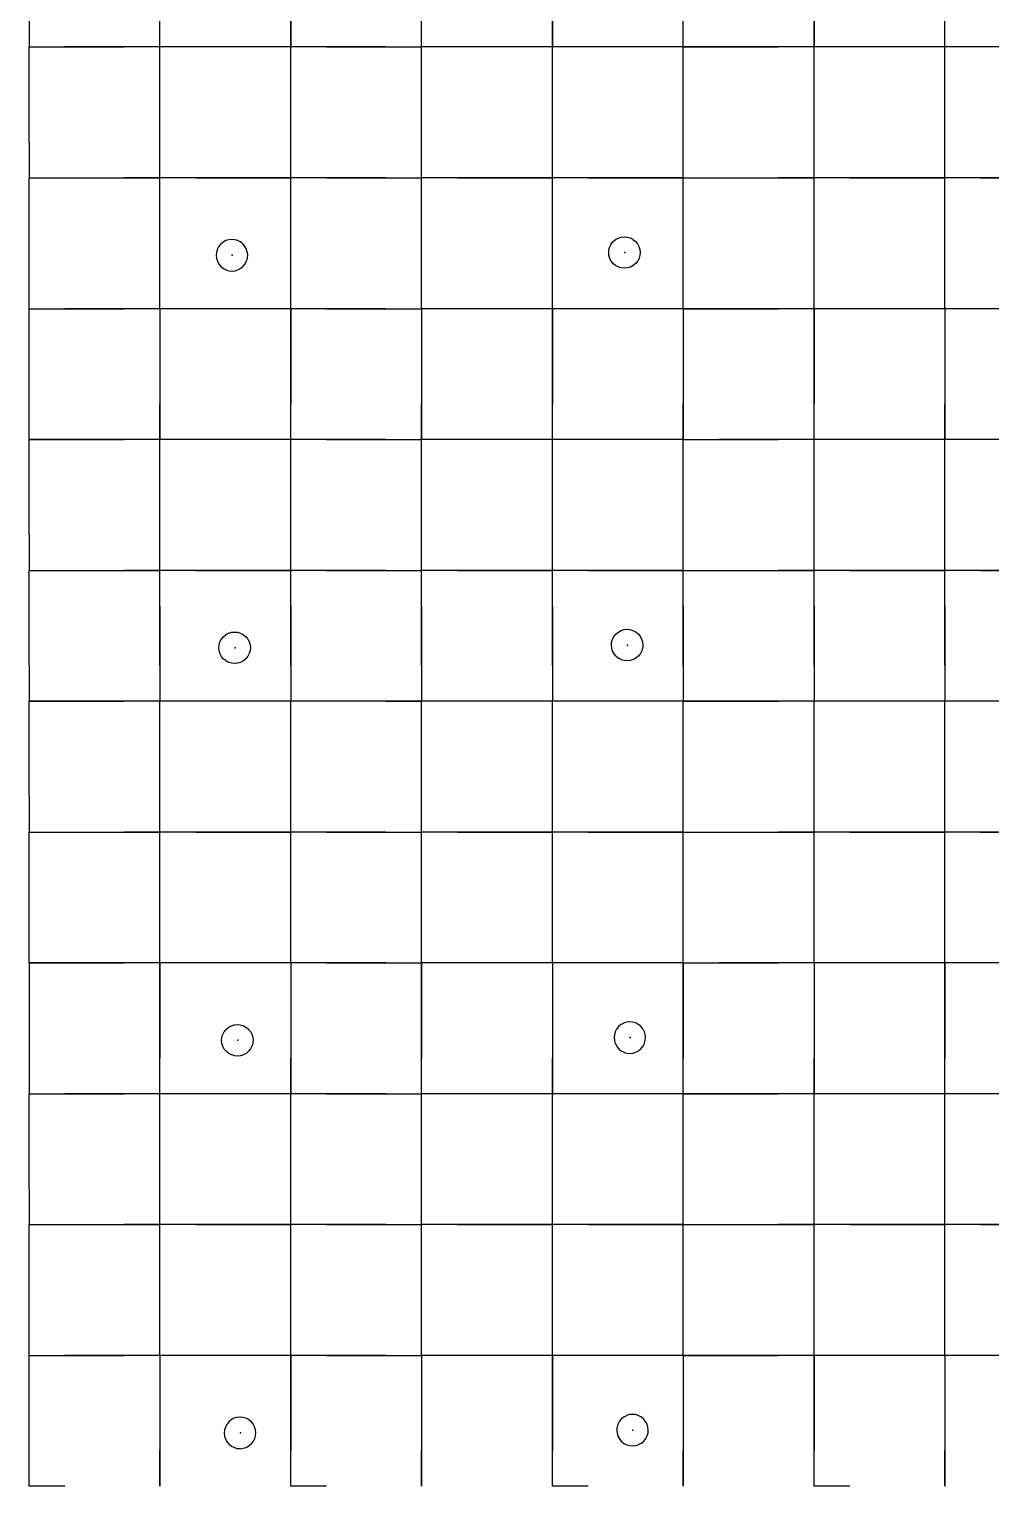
# Model space of a CAD drawing. Header units: metres. Extents: x 0 to 438, y -24 to 612.
# Drawn here: x 0 to 66.2, y 378.2 to 478.2 of the extents above; entities that cross this region are included whole.
import ezdxf

# ---------------------------------------------------------------- set-up
doc = ezdxf.new("R2010")
doc.units = ezdxf.units.M
doc.layers.add('LAYER_01_CUT', color=7, linetype='Continuous')
doc.layers.add('LAYER_04_GRID', color=7, linetype='Continuous')

msp = doc.modelspace()

# ---------------------------------------------------------------- linework, layer by layer
at = {"layer": 'LAYER_01_CUT'}
for points in [[(11.46, 477), (9, 477), (9, 483.54), (9, 486), (9, 492.54)], [(29.46, 477), (27, 477), (27, 483.54), (27, 486), (27, 492.54)], [(47.46, 477), (45, 477), (45, 483.54), (45, 486), (45, 492.54)], [(65.46, 477), (63, 477), (63, 483.54), (63, 486), (63, 492.54)], [(18, 483.54), (18, 477), (18, 479.46)], [(36, 483.54), (36, 477), (36, 479.46)], [(54, 483.54), (54, 477), (54, 479.46)], [(0, 479.46), (0, 477), (2.46, 477)], [(9, 477), (9, 479.46)], [(27, 477), (27, 479.46)], [(45, 477), (45, 479.46)], [(63, 477), (63, 479.46)], [(0, 470.46), (0, 477)], [(0, 477), (6.54, 477)], [(9, 477), (2.46, 477)], [(9, 477), (6.54, 477)], [(15.54, 477), (9, 477)], [(9, 474.54), (9, 477)], [(9, 470.46), (9, 477)], [(18, 477), (11.46, 477)], [(18, 477), (15.54, 477)], [(20.46, 477), (18, 477)], [(24.54, 477), (18, 477)], [(18, 474.54), (18, 477)], [(18, 470.46), (18, 477)], [(20.46, 477), (27, 477)], [(24.54, 477), (27, 477)], [(33.54, 477), (27, 477)], [(27, 474.54), (27, 477)], [(27, 470.46), (27, 477)], [(36, 477), (29.46, 477)], [(36, 477), (33.54, 477)], [(38.46, 477), (36, 477)], [(42.54, 477), (36, 477)], [(36, 474.54), (36, 477)], [(36, 470.46), (36, 477)], [(45, 477), (38.46, 477)], [(45, 477), (42.54, 477)], [(45, 474.54), (45, 477)], [(45, 470.46), (45, 477)], [(45, 477), (51.54, 477)], [(54, 477), (47.46, 477)], [(54, 477), (51.54, 477)], [(56.46, 477), (54, 477)], [(60.54, 477), (54, 477)], [(54, 474.54), (54, 477)], [(54, 470.46), (54, 477)], [(63, 477), (56.46, 477)], [(63, 477), (60.54, 477)], [(69.54, 477), (63, 477)], [(63, 474.54), (63, 477)], [(63, 470.46), (63, 477)], [(72, 477), (65.46, 477)], [(0, 470.46), (0, 468), (2.46, 468), (9, 468), (9, 474.54)], [(11.46, 468), (18, 468), (18, 474.54)], [(20.46, 468), (27, 468), (27, 474.54)], [(29.46, 468), (36, 468), (36, 474.54)], [(38.46, 468), (45, 468), (45, 474.54)], [(47.46, 468), (54, 468), (54, 474.54)], [(56.46, 468), (63, 468), (63, 474.54)], [(65.46, 468), (72, 468), (72, 474.54)], [(9, 468), (9, 470.46)], [(18, 468), (18, 470.46)], [(27, 468), (27, 470.46)], [(36, 468), (36, 470.46)], [(45, 468), (45, 470.46)], [(54, 468), (54, 470.46)], [(63, 468), (63, 470.46)], [(0, 461.46), (0, 468)], [(0, 468), (6.54, 468)], [(9, 468), (6.54, 468)], [(11.46, 468), (9, 468)], [(15.54, 468), (9, 468)], [(9, 465.54), (9, 468)], [(9, 461.46), (9, 468)], [(18, 468), (15.54, 468)], [(20.46, 468), (18, 468)], [(24.54, 468), (18, 468)], [(18, 465.54), (18, 468)], [(18, 461.46), (18, 468)], [(24.54, 468), (27, 468)], [(29.46, 468), (27, 468)], [(33.54, 468), (27, 468)], [(27, 465.54), (27, 468)], [(27, 461.46), (27, 468)], [(36, 468), (33.54, 468)], [(38.46, 468), (36, 468)], [(42.54, 468), (36, 468)], [(36, 465.54), (36, 468)], [(36, 461.46), (36, 468)], [(45, 468), (42.54, 468)], [(45, 465.54), (45, 468)], [(45, 461.46), (45, 468)], [(45, 468), (47.46, 468)], [(45, 468), (51.54, 468)], [(54, 468), (51.54, 468)], [(56.46, 468), (54, 468)], [(60.54, 468), (54, 468)], [(54, 465.54), (54, 468)], [(54, 461.46), (54, 468)], [(63, 468), (60.54, 468)], [(65.46, 468), (63, 468)], [(69.54, 468), (63, 468)], [(63, 465.54), (63, 468)], [(63, 461.46), (63, 468)], [(11.46, 459), (9, 459), (9, 465.54)], [(20.46, 450), (18, 450), (18, 456.54), (18, 459), (18, 465.54)], [(29.46, 459), (27, 459), (27, 465.54)], [(38.46, 450), (36, 450), (36, 456.54), (36, 459), (36, 465.54)], [(47.46, 459), (45, 459), (45, 465.54)], [(56.46, 450), (54, 450), (54, 456.54), (54, 459), (54, 465.54)], [(65.46, 459), (63, 459), (63, 465.54)], [(12.94, 463.06), (12.89, 462.87), (12.89, 462.86), (12.87, 462.68), (12.87, 462.67), (12.89, 462.47), (12.89, 462.46), (12.95, 462.27), (12.95, 462.26), (13.05, 462.07), (13.06, 462.07), (13.19, 461.9), (13.2, 461.9), (13.37, 461.77), (13.37, 461.76), (13.56, 461.67), (13.57, 461.66), (13.76, 461.61), (13.77, 461.61), (13.95, 461.59), (13.96, 461.59), (14.16, 461.61), (14.17, 461.61), (14.36, 461.67), (14.37, 461.68), (14.56, 461.78), (14.56, 461.78), (14.73, 461.92), (14.73, 461.92), (14.86, 462.09), (14.87, 462.1), (14.96, 462.28), (14.96, 462.29), (15.02, 462.48), (15.02, 462.49), (15.04, 462.68), (15.04, 462.68), (15.02, 462.88), (15.01, 462.89), (14.95, 463.09), (14.95, 463.09), (14.85, 463.28), (14.85, 463.29), (14.71, 463.45), (14.71, 463.46), (14.54, 463.59), (14.53, 463.59), (14.35, 463.68), (14.34, 463.69), (14.15, 463.74), (14.14, 463.74), (13.95, 463.76), (13.95, 463.76), (13.75, 463.74), (13.74, 463.74), (13.54, 463.68), (13.53, 463.68), (13.35, 463.57), (13.34, 463.57), (13.18, 463.43), (13.17, 463.43), (13.04, 463.26), (13.04, 463.26), (12.94, 463.07), (12.94, 463.06)], [(41.35, 463.87), (41.53, 463.78), (41.54, 463.77), (41.7, 463.64), (41.71, 463.63), (41.85, 463.47), (41.85, 463.47), (41.95, 463.28), (41.95, 463.27), (42.01, 463.08), (42.01, 463.07), (42.04, 462.87), (42.03, 462.86), (42.02, 462.68), (42.02, 462.67), (41.96, 462.48), (41.96, 462.47), (41.87, 462.28), (41.86, 462.28), (41.73, 462.11), (41.72, 462.1), (41.56, 461.97), (41.56, 461.96), (41.37, 461.86), (41.36, 461.86), (41.17, 461.8), (41.16, 461.8), (40.96, 461.78), (40.95, 461.78), (40.76, 461.8), (40.76, 461.8), (40.57, 461.85), (40.56, 461.85), (40.37, 461.95), (40.37, 461.95), (40.2, 462.08), (40.19, 462.09), (40.06, 462.25), (40.05, 462.26), (39.95, 462.44), (39.95, 462.45), (39.89, 462.65), (39.89, 462.66), (39.87, 462.85), (39.87, 462.86), (39.88, 463.05), (39.89, 463.06), (39.94, 463.25), (39.94, 463.26), (40.04, 463.44), (40.04, 463.45), (40.17, 463.62), (40.18, 463.62), (40.34, 463.76), (40.35, 463.76), (40.53, 463.86), (40.54, 463.86), (40.74, 463.92), (40.75, 463.93), (40.94, 463.95), (40.95, 463.95), (41.14, 463.93), (41.15, 463.93), (41.34, 463.87), (41.35, 463.87)], [(2.46, 450), (0, 450), (0, 452.46), (0, 459), (0, 461.46)], [(9, 459), (9, 461.46)], [(18, 459), (18, 461.46)], [(27, 459), (27, 461.46)], [(36, 459), (36, 461.46)], [(45, 459), (45, 461.46)], [(54, 459), (54, 461.46)], [(63, 459), (63, 461.46)], [(0, 459), (2.46, 459)], [(0, 459), (6.54, 459)], [(9, 459), (2.46, 459)], [(9, 459), (6.54, 459)], [(15.54, 459), (9, 459)], [(9, 459), (9, 456.54)], [(9, 459), (9, 452.46)], [(18, 459), (11.46, 459)], [(18, 459), (15.54, 459)], [(20.46, 459), (18, 459)], [(24.54, 459), (18, 459)], [(18, 459), (18, 452.46)], [(20.46, 459), (27, 459)], [(24.54, 459), (27, 459)], [(33.54, 459), (27, 459)], [(27, 459), (27, 456.54)], [(27, 459), (27, 452.46)], [(36, 459), (29.46, 459)], [(36, 459), (33.54, 459)], [(38.46, 459), (36, 459)], [(42.54, 459), (36, 459)], [(36, 459), (36, 452.46)], [(45, 459), (38.46, 459)], [(45, 459), (42.54, 459)], [(45, 459), (45, 456.54)], [(45, 459), (45, 452.46)], [(45, 459), (51.54, 459)], [(54, 459), (47.46, 459)], [(54, 459), (51.54, 459)], [(56.46, 459), (54, 459)], [(60.54, 459), (54, 459)], [(54, 459), (54, 452.46)], [(63, 459), (56.46, 459)], [(63, 459), (60.54, 459)], [(69.54, 459), (63, 459)], [(63, 459), (63, 456.54)], [(63, 459), (63, 452.46)], [(72, 459), (65.46, 459)], [(9, 456.54), (9, 450), (9, 452.46)], [(27, 456.54), (27, 450), (27, 452.46)], [(45, 456.54), (45, 450), (45, 452.46)], [(63, 456.54), (63, 450), (63, 452.46)], [(18, 450), (18, 452.46)], [(36, 450), (36, 452.46)], [(54, 450), (54, 452.46)], [(0, 443.46), (0, 450)], [(0, 450), (6.54, 450)], [(9, 450), (2.46, 450)], [(9, 450), (6.54, 450)], [(11.46, 450), (9, 450)], [(15.54, 450), (9, 450)], [(9, 447.54), (9, 450)], [(9, 443.46), (9, 450)], [(18, 450), (11.46, 450)], [(18, 450), (15.54, 450)], [(24.54, 450), (18, 450)], [(18, 447.54), (18, 450)], [(18, 443.46), (18, 450)], [(20.46, 450), (27, 450)], [(24.54, 450), (27, 450)], [(29.46, 450), (27, 450)], [(33.54, 450), (27, 450)], [(27, 447.54), (27, 450)], [(27, 443.46), (27, 450)], [(36, 450), (29.46, 450)], [(36, 450), (33.54, 450)], [(42.54, 450), (36, 450)], [(36, 447.54), (36, 450)], [(36, 443.46), (36, 450)], [(45, 450), (38.46, 450)], [(45, 450), (42.54, 450)], [(45, 447.54), (45, 450)], [(45, 443.46), (45, 450)], [(45, 450), (47.46, 450)], [(45, 450), (51.54, 450)], [(54, 450), (47.46, 450)], [(54, 450), (51.54, 450)], [(60.54, 450), (54, 450)], [(54, 447.54), (54, 450)], [(54, 443.46), (54, 450)], [(63, 450), (56.46, 450)], [(63, 450), (60.54, 450)], [(65.46, 450), (63, 450)], [(69.54, 450), (63, 450)], [(63, 447.54), (63, 450)], [(63, 443.46), (63, 450)], [(72, 450), (65.46, 450)], [(0, 443.46), (0, 441), (2.46, 441), (9, 441), (9, 447.54)], [(11.46, 441), (18, 441), (18, 447.54)], [(20.46, 441), (27, 441), (27, 447.54)], [(29.46, 441), (36, 441), (36, 447.54)], [(38.46, 441), (45, 441), (45, 447.54)], [(47.46, 441), (54, 441), (54, 447.54)], [(56.46, 441), (63, 441), (63, 447.54)], [(65.46, 441), (72, 441), (72, 447.54)], [(9, 441), (9, 443.46)], [(18, 441), (18, 443.46)], [(27, 441), (27, 443.46)], [(36, 441), (36, 443.46)], [(45, 441), (45, 443.46)], [(54, 441), (54, 443.46)], [(63, 441), (63, 443.46)], [(0, 434.46), (0, 441)], [(0, 441), (6.54, 441)], [(9, 441), (6.54, 441)], [(11.46, 441), (9, 441)], [(15.54, 441), (9, 441)], [(9, 438.54), (9, 441)], [(9, 434.46), (9, 441)], [(18, 441), (15.54, 441)], [(20.46, 441), (18, 441)], [(24.54, 441), (18, 441)], [(18, 438.54), (18, 441)], [(18, 434.46), (18, 441)], [(24.54, 441), (27, 441)], [(29.46, 441), (27, 441)], [(33.54, 441), (27, 441)], [(27, 438.54), (27, 441)], [(27, 434.46), (27, 441)], [(36, 441), (33.54, 441)], [(38.46, 441), (36, 441)], [(42.54, 441), (36, 441)], [(36, 438.54), (36, 441)], [(36, 434.46), (36, 441)], [(45, 441), (42.54, 441)], [(45, 438.54), (45, 441)], [(45, 434.46), (45, 441)], [(45, 441), (47.46, 441)], [(45, 441), (51.54, 441)], [(54, 441), (51.54, 441)], [(56.46, 441), (54, 441)], [(60.54, 441), (54, 441)], [(54, 438.54), (54, 441)], [(54, 434.46), (54, 441)], [(63, 441), (60.54, 441)], [(65.46, 441), (63, 441)], [(69.54, 441), (63, 441)], [(63, 438.54), (63, 441)], [(63, 434.46), (63, 441)], [(9, 438.54), (9, 432)], [(18, 438.54), (18, 432)], [(27, 438.54), (27, 432)], [(36, 438.54), (36, 432)], [(45, 438.54), (45, 432)], [(54, 438.54), (54, 432)], [(63, 438.54), (63, 432)], [(14.53, 436.68), (14.72, 436.59), (14.73, 436.59), (14.89, 436.46), (14.9, 436.45), (15.03, 436.29), (15.04, 436.28), (15.14, 436.1), (15.14, 436.09), (15.2, 435.89), (15.2, 435.88), (15.22, 435.68), (15.22, 435.68), (15.21, 435.49), (15.2, 435.48), (15.15, 435.29), (15.15, 435.28), (15.05, 435.1), (15.05, 435.09), (14.92, 434.92), (14.91, 434.92), (14.75, 434.78), (14.74, 434.78), (14.56, 434.68), (14.55, 434.67), (14.35, 434.61), (14.34, 434.61), (14.15, 434.59), (14.14, 434.59), (13.95, 434.61), (13.94, 434.61), (13.75, 434.66), (13.74, 434.67), (13.56, 434.76), (13.55, 434.77), (13.39, 434.9), (13.38, 434.9), (13.24, 435.07), (13.24, 435.07), (13.14, 435.26), (13.14, 435.27), (13.08, 435.46), (13.08, 435.47), (13.06, 435.67), (13.06, 435.68), (13.07, 435.86), (13.07, 435.87), (13.13, 436.06), (13.13, 436.07), (13.22, 436.26), (13.23, 436.26), (13.36, 436.43), (13.37, 436.43), (13.53, 436.57), (13.54, 436.58), (13.72, 436.68), (13.73, 436.68), (13.92, 436.74), (13.93, 436.74), (14.13, 436.76), (14.14, 436.76), (14.33, 436.74), (14.33, 436.74), (14.53, 436.69), (14.53, 436.68)], [(41.33, 436.93), (41.53, 436.87), (41.53, 436.87), (41.72, 436.78), (41.73, 436.77), (41.89, 436.64), (41.9, 436.64), (42.03, 436.47), (42.04, 436.47), (42.14, 436.28), (42.14, 436.27), (42.2, 436.08), (42.2, 436.07), (42.22, 435.87), (42.22, 435.86), (42.21, 435.68), (42.2, 435.67), (42.15, 435.48), (42.15, 435.47), (42.05, 435.28), (42.05, 435.28), (41.92, 435.11), (41.91, 435.1), (41.75, 434.97), (41.74, 434.96), (41.56, 434.86), (41.55, 434.86), (41.35, 434.8), (41.34, 434.8), (41.15, 434.78), (41.14, 434.78), (40.95, 434.8), (40.94, 434.8), (40.75, 434.85), (40.74, 434.86), (40.56, 434.95), (40.55, 434.95), (40.39, 435.08), (40.38, 435.09), (40.24, 435.25), (40.24, 435.26), (40.14, 435.44), (40.14, 435.45), (40.08, 435.65), (40.08, 435.66), (40.06, 435.86), (40.06, 435.86), (40.07, 436.05), (40.07, 436.06), (40.13, 436.25), (40.13, 436.26), (40.22, 436.44), (40.23, 436.45), (40.36, 436.62), (40.37, 436.62), (40.53, 436.76), (40.54, 436.76), (40.72, 436.86), (40.73, 436.86), (40.92, 436.93), (40.93, 436.93), (41.13, 436.95), (41.14, 436.95), (41.33, 436.93), (41.33, 436.93)], [(0, 434.46), (0, 432)], [(9, 434.46), (9, 432)], [(18, 434.46), (18, 432)], [(27, 434.46), (27, 432)], [(36, 434.46), (36, 432)], [(45, 434.46), (45, 432)], [(54, 434.46), (54, 432)], [(63, 434.46), (63, 432)], [(72, 432), (65.46, 432), (63, 432), (56.46, 432), (54, 432), (47.46, 432), (45, 432), (38.46, 432), (36, 432), (29.46, 432), (27, 432), (20.46, 432), (18, 432), (11.46, 432), (9, 432), (2.46, 432), (0, 432), (6.54, 432)], [(0, 425.46), (0, 432)], [(9, 432), (6.54, 432)], [(15.54, 432), (9, 432)], [(9, 429.54), (9, 432)], [(9, 425.46), (9, 432)], [(18, 432), (15.54, 432)], [(24.54, 432), (18, 432)], [(18, 429.54), (18, 432)], [(18, 425.46), (18, 432)], [(24.54, 432), (27, 432)], [(33.54, 432), (27, 432)], [(27, 429.54), (27, 432)], [(27, 425.46), (27, 432)], [(36, 432), (33.54, 432)], [(42.54, 432), (36, 432)], [(36, 429.54), (36, 432)], [(36, 425.46), (36, 432)], [(45, 432), (42.54, 432)], [(45, 429.54), (45, 432)], [(45, 425.46), (45, 432)], [(45, 432), (51.54, 432)], [(54, 432), (51.54, 432)], [(60.54, 432), (54, 432)], [(54, 429.54), (54, 432)], [(54, 425.46), (54, 432)], [(63, 432), (60.54, 432)], [(69.54, 432), (63, 432)], [(63, 429.54), (63, 432)], [(63, 425.46), (63, 432)], [(0, 425.46), (0, 423), (2.46, 423), (9, 423), (9, 429.54)], [(11.46, 423), (18, 423), (18, 429.54)], [(20.46, 423), (27, 423), (27, 429.54)], [(29.46, 423), (36, 423), (36, 429.54)], [(38.46, 423), (45, 423), (45, 429.54)], [(47.46, 423), (54, 423), (54, 429.54)], [(56.46, 423), (63, 423), (63, 429.54)], [(65.46, 423), (72, 423), (72, 429.54)], [(9, 423), (9, 425.46)], [(18, 423), (18, 425.46)], [(27, 423), (27, 425.46)], [(36, 423), (36, 425.46)], [(45, 423), (45, 425.46)], [(54, 423), (54, 425.46)], [(63, 423), (63, 425.46)], [(0, 416.46), (0, 423)], [(0, 423), (6.54, 423)], [(9, 423), (6.54, 423)], [(11.46, 423), (9, 423)], [(15.54, 423), (9, 423)], [(9, 420.54), (9, 423)], [(9, 416.46), (9, 423)], [(18, 423), (15.54, 423)], [(20.46, 423), (18, 423)], [(24.54, 423), (18, 423)], [(18, 420.54), (18, 423)], [(18, 416.46), (18, 423)], [(24.54, 423), (27, 423)], [(29.46, 423), (27, 423)], [(33.54, 423), (27, 423)], [(27, 420.54), (27, 423)], [(27, 416.46), (27, 423)], [(36, 423), (33.54, 423)], [(38.46, 423), (36, 423)], [(42.54, 423), (36, 423)], [(36, 420.54), (36, 423)], [(36, 416.46), (36, 423)], [(45, 423), (42.54, 423)], [(45, 420.54), (45, 423)], [(45, 416.46), (45, 423)], [(45, 423), (47.46, 423)], [(45, 423), (51.54, 423)], [(54, 423), (51.54, 423)], [(56.46, 423), (54, 423)], [(60.54, 423), (54, 423)], [(54, 420.54), (54, 423)], [(54, 416.46), (54, 423)], [(63, 423), (60.54, 423)], [(65.46, 423), (63, 423)], [(69.54, 423), (63, 423)], [(63, 420.54), (63, 423)], [(63, 416.46), (63, 423)], [(11.46, 405), (9, 405), (9, 411.54), (9, 414), (9, 420.54)], [(20.46, 414), (18, 414), (18, 420.54)], [(29.46, 405), (27, 405), (27, 411.54), (27, 414), (27, 420.54)], [(38.46, 414), (36, 414), (36, 420.54)], [(47.46, 405), (45, 405), (45, 411.54), (45, 414), (45, 420.54)], [(56.46, 414), (54, 414), (54, 420.54)], [(65.46, 405), (63, 405), (63, 411.54), (63, 414), (63, 420.54)], [(2.46, 414), (0, 414), (0, 416.46)], [(9, 414), (9, 416.46)], [(18, 414), (18, 416.46)], [(27, 414), (27, 416.46)], [(36, 414), (36, 416.46)], [(45, 414), (45, 416.46)], [(54, 414), (54, 416.46)], [(63, 414), (63, 416.46)], [(0, 414), (0, 407.46)], [(0, 414), (6.54, 414)], [(9, 414), (2.46, 414)], [(9, 414), (6.54, 414)], [(11.46, 414), (9, 414)], [(15.54, 414), (9, 414)], [(9, 414), (9, 407.46)], [(18, 414), (11.46, 414)], [(18, 414), (15.54, 414)], [(24.54, 414), (18, 414)], [(18, 414), (18, 411.54)], [(18, 414), (18, 407.46)], [(20.46, 414), (27, 414)], [(24.54, 414), (27, 414)], [(29.46, 414), (27, 414)], [(33.54, 414), (27, 414)], [(27, 414), (27, 407.46)], [(36, 414), (29.46, 414)], [(36, 414), (33.54, 414)], [(42.54, 414), (36, 414)], [(36, 414), (36, 411.54)], [(36, 414), (36, 407.46)], [(45, 414), (38.46, 414)], [(45, 414), (42.54, 414)], [(45, 414), (45, 407.46)], [(45, 414), (47.46, 414)], [(45, 414), (51.54, 414)], [(54, 414), (47.46, 414)], [(54, 414), (51.54, 414)], [(60.54, 414), (54, 414)], [(54, 414), (54, 411.54)], [(54, 414), (54, 407.46)], [(63, 414), (56.46, 414)], [(63, 414), (60.54, 414)], [(65.46, 414), (63, 414)], [(69.54, 414), (63, 414)], [(63, 414), (63, 407.46)], [(72, 414), (65.46, 414)], [(18, 411.54), (18, 405), (18, 407.46)], [(36, 411.54), (36, 405), (36, 407.46)], [(54, 411.54), (54, 405), (54, 407.46)], [(14.51, 409.74), (14.52, 409.74), (14.71, 409.69), (14.72, 409.69), (14.91, 409.59), (14.91, 409.59), (15.08, 409.46), (15.08, 409.45), (15.22, 409.29), (15.22, 409.28), (15.32, 409.1), (15.33, 409.09), (15.39, 408.89), (15.39, 408.88), (15.41, 408.68), (15.41, 408.68), (15.39, 408.49), (15.39, 408.48), (15.34, 408.29), (15.33, 408.28), (15.24, 408.1), (15.24, 408.09), (15.1, 407.92), (15.1, 407.92), (14.94, 407.78), (14.93, 407.78), (14.74, 407.68), (14.74, 407.68), (14.54, 407.62), (14.53, 407.61), (14.33, 407.59), (14.33, 407.59), (14.14, 407.61), (14.13, 407.61), (13.94, 407.67), (13.93, 407.67), (13.75, 407.76), (13.74, 407.77), (13.57, 407.9), (13.57, 407.9), (13.43, 408.07), (13.43, 408.07), (13.33, 408.26), (13.32, 408.27), (13.26, 408.46), (13.26, 408.47), (13.24, 408.67), (13.24, 408.68), (13.26, 408.86), (13.26, 408.87), (13.31, 409.06), (13.32, 409.07), (13.41, 409.26), (13.42, 409.26), (13.55, 409.43), (13.55, 409.44), (13.71, 409.57), (13.72, 409.58), (13.91, 409.68), (13.92, 409.68), (14.11, 409.74), (14.12, 409.74), (14.32, 409.76), (14.33, 409.76), (14.51, 409.74)], [(40.41, 409.45), (40.41, 409.44), (40.32, 409.26), (40.31, 409.25), (40.26, 409.06), (40.26, 409.05), (40.24, 408.86), (40.24, 408.86), (40.26, 408.66), (40.26, 408.65), (40.32, 408.45), (40.33, 408.45), (40.43, 408.26), (40.43, 408.25), (40.57, 408.09), (40.57, 408.08), (40.74, 407.95), (40.74, 407.95), (40.93, 407.86), (40.94, 407.85), (41.13, 407.8), (41.14, 407.8), (41.32, 407.78), (41.33, 407.78), (41.53, 407.8), (41.54, 407.8), (41.73, 407.86), (41.74, 407.86), (41.93, 407.96), (41.94, 407.97), (42.1, 408.11), (42.1, 408.11), (42.23, 408.28), (42.24, 408.28), (42.33, 408.47), (42.34, 408.48), (42.39, 408.67), (42.39, 408.68), (42.41, 408.86), (42.41, 408.87), (42.39, 409.07), (42.39, 409.08), (42.33, 409.27), (42.32, 409.28), (42.22, 409.47), (42.22, 409.47), (42.08, 409.64), (42.08, 409.64), (41.91, 409.77), (41.9, 409.78), (41.72, 409.87), (41.71, 409.88), (41.52, 409.93), (41.51, 409.93), (41.32, 409.95), (41.32, 409.95), (41.12, 409.93), (41.11, 409.93), (40.91, 409.87), (40.91, 409.86), (40.72, 409.76), (40.71, 409.76), (40.55, 409.62), (40.55, 409.62), (40.41, 409.45)], [(0, 407.46), (0, 405), (2.46, 405)], [(9, 405), (9, 407.46)], [(27, 405), (27, 407.46)], [(45, 405), (45, 407.46)], [(63, 405), (63, 407.46)], [(0, 398.46), (0, 405)], [(0, 405), (6.54, 405)], [(9, 405), (2.46, 405)], [(9, 405), (6.54, 405)], [(15.54, 405), (9, 405)], [(9, 402.54), (9, 405)], [(9, 398.46), (9, 405)], [(18, 405), (11.46, 405)], [(18, 405), (15.54, 405)], [(20.46, 405), (18, 405)], [(24.54, 405), (18, 405)], [(18, 402.54), (18, 405)], [(18, 398.46), (18, 405)], [(20.46, 405), (27, 405)], [(24.54, 405), (27, 405)], [(33.54, 405), (27, 405)], [(27, 402.54), (27, 405)], [(27, 398.46), (27, 405)], [(36, 405), (29.46, 405)], [(36, 405), (33.54, 405)], [(38.46, 405), (36, 405)], [(42.54, 405), (36, 405)], [(36, 402.54), (36, 405)], [(36, 398.46), (36, 405)], [(45, 405), (38.46, 405)], [(45, 405), (42.54, 405)], [(45, 402.54), (45, 405)], [(45, 398.46), (45, 405)], [(45, 405), (51.54, 405)], [(54, 405), (47.46, 405)], [(54, 405), (51.54, 405)], [(56.46, 405), (54, 405)], [(60.54, 405), (54, 405)], [(54, 402.54), (54, 405)], [(54, 398.46), (54, 405)], [(63, 405), (56.46, 405)], [(63, 405), (60.54, 405)], [(69.54, 405), (63, 405)], [(63, 402.54), (63, 405)], [(63, 398.46), (63, 405)], [(72, 405), (65.46, 405)], [(0, 398.46), (0, 396), (2.46, 396), (9, 396), (9, 402.54)], [(11.46, 396), (18, 396), (18, 402.54)], [(20.46, 396), (27, 396), (27, 402.54)], [(29.46, 396), (36, 396), (36, 402.54)], [(38.46, 396), (45, 396), (45, 402.54)], [(47.46, 396), (54, 396), (54, 402.54)], [(56.46, 396), (63, 396), (63, 402.54)], [(65.46, 396), (72, 396), (72, 402.54)], [(9, 396), (9, 398.46)], [(18, 396), (18, 398.46)], [(27, 396), (27, 398.46)], [(36, 396), (36, 398.46)], [(45, 396), (45, 398.46)], [(54, 396), (54, 398.46)], [(63, 396), (63, 398.46)], [(0, 389.46), (0, 396)], [(0, 396), (6.54, 396)], [(9, 396), (6.54, 396)], [(11.46, 396), (9, 396)], [(15.54, 396), (9, 396)], [(9, 393.54), (9, 396)], [(9, 389.46), (9, 396)], [(18, 396), (15.54, 396)], [(20.46, 396), (18, 396)], [(24.54, 396), (18, 396)], [(18, 393.54), (18, 396)], [(18, 389.46), (18, 396)], [(24.54, 396), (27, 396)], [(29.46, 396), (27, 396)], [(33.54, 396), (27, 396)], [(27, 393.54), (27, 396)], [(27, 389.46), (27, 396)], [(36, 396), (33.54, 396)], [(38.46, 396), (36, 396)], [(42.54, 396), (36, 396)], [(36, 393.54), (36, 396)], [(36, 389.46), (36, 396)], [(45, 396), (42.54, 396)], [(45, 393.54), (45, 396)], [(45, 389.46), (45, 396)], [(45, 396), (47.46, 396)], [(45, 396), (51.54, 396)], [(54, 396), (51.54, 396)], [(56.46, 396), (54, 396)], [(60.54, 396), (54, 396)], [(54, 393.54), (54, 396)], [(54, 389.46), (54, 396)], [(63, 396), (60.54, 396)], [(65.46, 396), (63, 396)], [(69.54, 396), (63, 396)], [(63, 393.54), (63, 396)], [(63, 389.46), (63, 396)], [(11.46, 387), (9, 387), (9, 393.54)], [(20.46, 378), (18, 378), (18, 384.54), (18, 387), (18, 393.54)], [(29.46, 387), (27, 387), (27, 393.54)], [(38.46, 378), (36, 378), (36, 384.54), (36, 387), (36, 393.54)], [(47.46, 387), (45, 387), (45, 393.54)], [(56.46, 378), (54, 378), (54, 384.54), (54, 387), (54, 393.54)], [(65.46, 387), (63, 387), (63, 393.54)], [(2.46, 378), (0, 378), (0, 380.46), (0, 387), (0, 389.46)], [(9, 387), (9, 389.46)], [(18, 387), (18, 389.46)], [(27, 387), (27, 389.46)], [(36, 387), (36, 389.46)], [(45, 387), (45, 389.46)], [(54, 387), (54, 389.46)], [(63, 387), (63, 389.46)], [(0, 387), (2.46, 387)], [(0, 387), (6.54, 387)], [(9, 387), (2.46, 387)], [(9, 387), (6.54, 387)], [(15.54, 387), (9, 387)], [(9, 387), (9, 384.54)], [(9, 387), (9, 380.46)], [(18, 387), (11.46, 387)], [(18, 387), (15.54, 387)], [(20.46, 387), (18, 387)], [(24.54, 387), (18, 387)], [(18, 387), (18, 380.46)], [(20.46, 387), (27, 387)], [(24.54, 387), (27, 387)], [(33.54, 387), (27, 387)], [(27, 387), (27, 384.54)], [(27, 387), (27, 380.46)], [(36, 387), (29.46, 387)], [(36, 387), (33.54, 387)], [(38.46, 387), (36, 387)], [(42.54, 387), (36, 387)], [(36, 387), (36, 380.46)], [(45, 387), (38.46, 387)], [(45, 387), (42.54, 387)], [(45, 387), (45, 384.54)], [(45, 387), (45, 380.46)], [(45, 387), (51.54, 387)], [(54, 387), (47.46, 387)], [(54, 387), (51.54, 387)], [(56.46, 387), (54, 387)], [(60.54, 387), (54, 387)], [(54, 387), (54, 380.46)], [(63, 387), (56.46, 387)], [(63, 387), (60.54, 387)], [(69.54, 387), (63, 387)], [(63, 387), (63, 384.54)], [(63, 387), (63, 380.46)], [(72, 387), (65.46, 387)], [(9, 384.54), (9, 378), (9, 380.46)], [(27, 384.54), (27, 378), (27, 380.46)], [(45, 384.54), (45, 378), (45, 380.46)], [(63, 384.54), (63, 378), (63, 380.46)], [(15.09, 382.59), (14.91, 382.69), (14.9, 382.69), (14.71, 382.74), (14.7, 382.74), (14.51, 382.76), (14.5, 382.76), (14.31, 382.74), (14.3, 382.74), (14.1, 382.68), (14.09, 382.68), (13.91, 382.58), (13.9, 382.57), (13.74, 382.44), (13.73, 382.43), (13.6, 382.26), (13.6, 382.26), (13.5, 382.07), (13.5, 382.06), (13.45, 381.87), (13.44, 381.87), (13.43, 381.68), (13.43, 381.67), (13.45, 381.47), (13.45, 381.46), (13.51, 381.27), (13.51, 381.26), (13.61, 381.07), (13.62, 381.07), (13.75, 380.91), (13.76, 380.9), (13.93, 380.77), (13.93, 380.76), (14.12, 380.67), (14.12, 380.67), (14.32, 380.61), (14.32, 380.61), (14.51, 380.6), (14.52, 380.59), (14.72, 380.62), (14.73, 380.62), (14.92, 380.68), (14.93, 380.68), (15.11, 380.78), (15.12, 380.78), (15.28, 380.92), (15.29, 380.93), (15.42, 381.09), (15.43, 381.1), (15.52, 381.28), (15.52, 381.29), (15.58, 381.48), (15.58, 381.49), (15.59, 381.68), (15.59, 381.69), (15.57, 381.88), (15.57, 381.89), (15.51, 382.09), (15.51, 382.1), (15.41, 382.28), (15.41, 382.29), (15.27, 382.45), (15.26, 382.46), (15.1, 382.59), (15.09, 382.59)], [(40.73, 382.62), (40.6, 382.45), (40.6, 382.44), (40.5, 382.26), (40.5, 382.25), (40.45, 382.06), (40.44, 382.05), (40.43, 381.86), (40.43, 381.86), (40.45, 381.66), (40.45, 381.65), (40.51, 381.45), (40.51, 381.45), (40.61, 381.26), (40.62, 381.25), (40.75, 381.09), (40.76, 381.09), (40.92, 380.95), (40.93, 380.95), (41.12, 380.86), (41.12, 380.85), (41.32, 380.8), (41.32, 380.8), (41.51, 380.78), (41.52, 380.78), (41.72, 380.8), (41.73, 380.8), (41.92, 380.86), (41.93, 380.87), (42.11, 380.97), (42.12, 380.97), (42.28, 381.11), (42.29, 381.11), (42.42, 381.28), (42.43, 381.28), (42.52, 381.47), (42.52, 381.48), (42.58, 381.67), (42.58, 381.68), (42.59, 381.86), (42.59, 381.87), (42.57, 382.07), (42.57, 382.08), (42.51, 382.27), (42.51, 382.28), (42.41, 382.47), (42.41, 382.47), (42.27, 382.64), (42.26, 382.64), (42.1, 382.77), (42.09, 382.78), (41.91, 382.87), (41.9, 382.88), (41.71, 382.93), (41.7, 382.93), (41.51, 382.95), (41.5, 382.95), (41.31, 382.93), (41.3, 382.93), (41.1, 382.87), (41.09, 382.86), (40.91, 382.76), (40.9, 382.76), (40.74, 382.62), (40.73, 382.62)], [(18, 378), (18, 380.46)], [(36, 378), (36, 380.46)], [(54, 378), (54, 380.46)]]:
    msp.add_lwpolyline(points, dxfattribs=at)
at = {"layer": 'LAYER_04_GRID'}
for p in [(13.98, 462.68), (40.98, 462.86), (14.17, 435.68), (41.17, 435.86), (14.35, 408.68), (41.35, 408.86), (14.54, 381.68), (41.54, 381.86)]:
    msp.add_point(p, dxfattribs=at)

doc.saveas('drawing.dxf')
